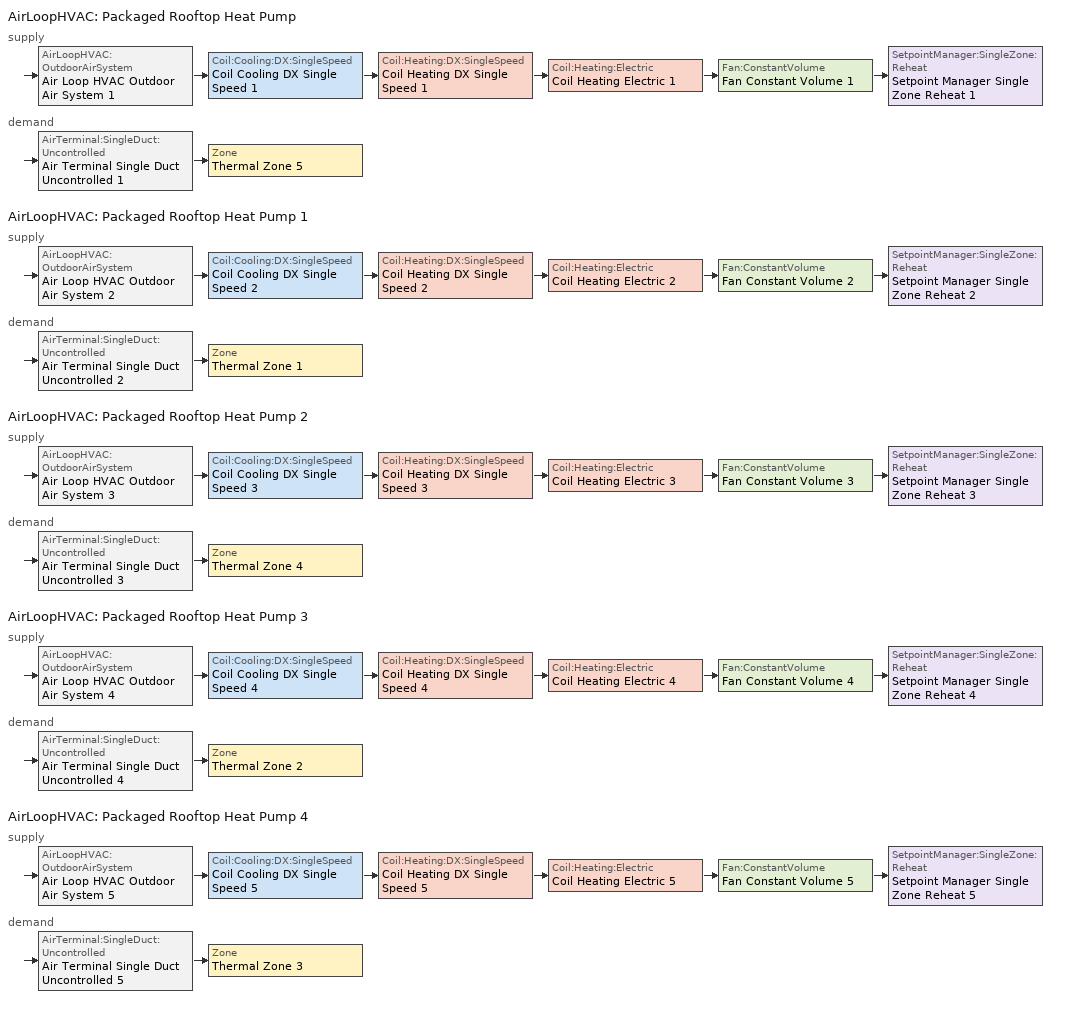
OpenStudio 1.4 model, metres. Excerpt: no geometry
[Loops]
AirLoopHVAC 'Packaged Rooftop Heat Pump'
 supply: AirLoopHVAC:OutdoorAirSystem 'Air Loop HVAC Outdoor Air System 1' > Coil:Cooling:DX:SingleSpeed 'Coil Cooling DX Single Speed 1' > Coil:Heating:DX:SingleSpeed 'Coil Heating DX Single Speed 1' > Coil:Heating:Electric 'Coil Heating Electric 1' > Fan:ConstantVolume 'Fan Constant Volume 1' > SetpointManager:SingleZone:Reheat 'Setpoint Manager Single Zone Reheat 1'
 demand: AirTerminal:SingleDuct:Uncontrolled 'Air Terminal Single Duct Uncontrolled 1' > Zone 'Thermal Zone 5'
AirLoopHVAC 'Packaged Rooftop Heat Pump 1'
 supply: AirLoopHVAC:OutdoorAirSystem 'Air Loop HVAC Outdoor Air System 2' > Coil:Cooling:DX:SingleSpeed 'Coil Cooling DX Single Speed 2' > Coil:Heating:DX:SingleSpeed 'Coil Heating DX Single Speed 2' > Coil:Heating:Electric 'Coil Heating Electric 2' > Fan:ConstantVolume 'Fan Constant Volume 2' > SetpointManager:SingleZone:Reheat 'Setpoint Manager Single Zone Reheat 2'
 demand: AirTerminal:SingleDuct:Uncontrolled 'Air Terminal Single Duct Uncontrolled 2' > Zone 'Thermal Zone 1'
AirLoopHVAC 'Packaged Rooftop Heat Pump 2'
 supply: AirLoopHVAC:OutdoorAirSystem 'Air Loop HVAC Outdoor Air System 3' > Coil:Cooling:DX:SingleSpeed 'Coil Cooling DX Single Speed 3' > Coil:Heating:DX:SingleSpeed 'Coil Heating DX Single Speed 3' > Coil:Heating:Electric 'Coil Heating Electric 3' > Fan:ConstantVolume 'Fan Constant Volume 3' > SetpointManager:SingleZone:Reheat 'Setpoint Manager Single Zone Reheat 3'
 demand: AirTerminal:SingleDuct:Uncontrolled 'Air Terminal Single Duct Uncontrolled 3' > Zone 'Thermal Zone 4'
AirLoopHVAC 'Packaged Rooftop Heat Pump 3'
 supply: AirLoopHVAC:OutdoorAirSystem 'Air Loop HVAC Outdoor Air System 4' > Coil:Cooling:DX:SingleSpeed 'Coil Cooling DX Single Speed 4' > Coil:Heating:DX:SingleSpeed 'Coil Heating DX Single Speed 4' > Coil:Heating:Electric 'Coil Heating Electric 4' > Fan:ConstantVolume 'Fan Constant Volume 4' > SetpointManager:SingleZone:Reheat 'Setpoint Manager Single Zone Reheat 4'
 demand: AirTerminal:SingleDuct:Uncontrolled 'Air Terminal Single Duct Uncontrolled 4' > Zone 'Thermal Zone 2'
AirLoopHVAC 'Packaged Rooftop Heat Pump 4'
 supply: AirLoopHVAC:OutdoorAirSystem 'Air Loop HVAC Outdoor Air System 5' > Coil:Cooling:DX:SingleSpeed 'Coil Cooling DX Single Speed 5' > Coil:Heating:DX:SingleSpeed 'Coil Heating DX Single Speed 5' > Coil:Heating:Electric 'Coil Heating Electric 5' > Fan:ConstantVolume 'Fan Constant Volume 5' > SetpointManager:SingleZone:Reheat 'Setpoint Manager Single Zone Reheat 5'
 demand: AirTerminal:SingleDuct:Uncontrolled 'Air Terminal Single Duct Uncontrolled 5' > Zone 'Thermal Zone 3'
[Sizing:Zone] Zone Cooling Design Supply Air Temperature {C}=14; Zone Heating Design Supply Air Temperature {C}=40; Zone Cooling Design Supply Air Humidity Ratio {kg-H2O/kg-air}=0.0085; Zone Heating Design Supply Air Humidity Ratio {kg-H2O/kg-air}=0.008; Cooling Design Air Flow Method=DesignDay; Heating Design Air Flow Method=DesignDay
Thermal Zone 1; Thermal Zone 2; Thermal Zone 3; Thermal Zone 4; Thermal Zone 5
[Zone equipment]
Thermal Zone 1: Air Terminal Single Duct Uncontrolled 2
Thermal Zone 2: Air Terminal Single Duct Uncontrolled 4
Thermal Zone 3: Air Terminal Single Duct Uncontrolled 5
Thermal Zone 4: Air Terminal Single Duct Uncontrolled 3
Thermal Zone 5: Air Terminal Single Duct Uncontrolled 1
[AirLoopHVAC] Design Supply Air Flow Rate {m3/s}=AutoSize
Packaged Rooftop Heat Pump; Packaged Rooftop Heat Pump 1; Packaged Rooftop Heat Pump 2; Packaged Rooftop Heat Pump 3; Packaged Rooftop Heat Pump 4
[Sizing:System] Type of Load to Size On=Sensible; Design Outdoor Air Flow Rate {m3/s}=Autosize; Minimum System Air Flow Ratio=1; Preheat Design Temperature {C}=7; Preheat Design Humidity Ratio {kg-H2O/kg-Air}=0.008; Precool Design Temperature {C}=12.8; Precool Design Humidity Ratio {kg-H2O/kg-Air}=0.008; Central Cooling Design Supply Air Temperature {C}=12.8; Central Heating Design Supply Air Temperature {C}=40; Sizing Option=NonCoincident; 100% Outdoor Air in Cooling=No; 100% Outdoor Air in Heating=No; Central Cooling Design Supply Air Humidity Ratio {kg-H2O/kg-Air}=0.0085; Central Heating Design Supply Air Humidity Ratio {kg-H2O/kg-Air}=0.008; Cooling Design Air Flow Method=DesignDay; Cooling Design Air Flow Rate {m3/s}=0; Heating Design Air Flow Method=DesignDay; Heating Design Air Flow Rate {m3/s}=0; System Outdoor Air Method=ZoneSum
Packaged Rooftop Heat Pump; Packaged Rooftop Heat Pump 1; Packaged Rooftop Heat Pump 2; Packaged Rooftop Heat Pump 3; Packaged Rooftop Heat Pump 4
[Fan:ConstantVolume] Availability Schedule=Always On Discrete; Pressure Rise {Pa}=500; Maximum Flow Rate {m3/s}=AutoSize
Fan Constant Volume 1; Fan Constant Volume 2; Fan Constant Volume 3; Fan Constant Volume 4; Fan Constant Volume 5
[Coil:Cooling:DX:SingleSpeed] Availability Schedule=Always On Discrete; Rated Total Cooling Capacity {W}=autosize; Rated Sensible Heat Ratio=autosize; Rated COP {W/W}=3; Rated Air Flow Rate {m3/s}=autosize; Rated Evaporator Fan Power Per Volume Flow Rate {W/(m3/s)}=773.3; Condenser Type=AirCooled; Evaporative Condenser Effectiveness=0; Evaporative Condenser Air Flow Rate {m3/s}=Autosize; Evaporative Condenser Pump Rated Power Consumption {W}=Autosize; Crankcase Heater Capacity {W}=0; Maximum Outdoor Dry-Bulb Temperature for Crankcase Heater Operation {C}=0; Basin Heater Capacity {W/K}=0; Basin Heater Setpoint Temperature {C}=10
Name | Total Cooling Capacity Function of Temperature Curve | Total Cooling Capacity Function of Flow Fraction Curve | Energy Input Ratio Function of Temperature Curve | Energy Input Ratio Function of Flow Fraction Curve | Part Load Fraction Correlation Curve
Coil Cooling DX Single Speed 1 | Curve Biquadratic 1 | Curve Quadratic 1 | Curve Biquadratic 2 | Curve Quadratic 2 | Curve Quadratic 3
Coil Cooling DX Single Speed 2 | Curve Biquadratic 3 | Curve Quadratic 6 | Curve Biquadratic 4 | Curve Quadratic 7 | Curve Quadratic 8
Coil Cooling DX Single Speed 3 | Curve Biquadratic 5 | Curve Quadratic 11 | Curve Biquadratic 6 | Curve Quadratic 12 | Curve Quadratic 13
Coil Cooling DX Single Speed 4 | Curve Biquadratic 7 | Curve Quadratic 16 | Curve Biquadratic 8 | Curve Quadratic 17 | Curve Quadratic 18
Coil Cooling DX Single Speed 5 | Curve Biquadratic 9 | Curve Quadratic 21 | Curve Biquadratic 10 | Curve Quadratic 22 | Curve Quadratic 23
[Coil:Heating:DX:SingleSpeed] Availability Schedule=Always On Discrete; Rated Total Heating Capacity {W}=Autosize; Rated COP {W/W}=5; Rated Air Flow Rate {m3/s}=Autosize; Defrost Strategy=Resistive; Defrost Control=Timed; Defrost Time Period Fraction=0.166667; Resistive Defrost Heater Capacity {W}=2000
Name | Total Heating Capacity Function of Temperature Curve | Total Heating Capacity Function of Flow Fraction Curve | Energy Input Ratio Function of Temperature Curve | Energy Input Ratio Function of Flow Fraction Curve | Part Load Fraction Correlation Curve
Coil Heating DX Single Speed 1 | Curve Cubic 1 | Curve Cubic 2 | Curve Cubic 3 | Curve Quadratic 4 | Curve Quadratic 5
Coil Heating DX Single Speed 2 | Curve Cubic 4 | Curve Cubic 5 | Curve Cubic 6 | Curve Quadratic 9 | Curve Quadratic 10
Coil Heating DX Single Speed 3 | Curve Cubic 7 | Curve Cubic 8 | Curve Cubic 9 | Curve Quadratic 14 | Curve Quadratic 15
Coil Heating DX Single Speed 4 | Curve Cubic 10 | Curve Cubic 11 | Curve Cubic 12 | Curve Quadratic 19 | Curve Quadratic 20
Coil Heating DX Single Speed 5 | Curve Cubic 13 | Curve Cubic 14 | Curve Cubic 15 | Curve Quadratic 24 | Curve Quadratic 25
[Coil:Heating:Electric] Availability Schedule=Always On Discrete
Coil Heating Electric 1; Coil Heating Electric 2; Coil Heating Electric 3; Coil Heating Electric 4; Coil Heating Electric 5
[Controller:OutdoorAir] Minimum Outdoor Air Flow Rate {m3/s}=Autosize; Maximum Outdoor Air Flow Rate {m3/s}=Autosize; Economizer Control Type=NoEconomizer; Economizer Control Action Type=ModulateFlow; Economizer Maximum Limit Dry-Bulb Temperature {C}=28; Economizer Maximum Limit Enthalpy {J/kg}=64000; Economizer Minimum Limit Dry-Bulb Temperature {C}=-100; Lockout Type=NoLockout; Minimum Limit Type=FixedMinimum; High Humidity Control=No; Heat Recovery Bypass Control Type=BypassWhenOAFlowGreaterThanMinimum
Name | Controller Mechanical Ventilation
Controller Outdoor Air 1 | Controller Mechanical Ventilation 1
Controller Outdoor Air 2 | Controller Mechanical Ventilation 2
Controller Outdoor Air 3 | Controller Mechanical Ventilation 3
Controller Outdoor Air 4 | Controller Mechanical Ventilation 4
Controller Outdoor Air 5 | Controller Mechanical Ventilation 5
[Controller:MechanicalVentilation] Availability Schedule=Always On Discrete; System Outdoor Air Method=ZoneSum
Controller Mechanical Ventilation 1; Controller Mechanical Ventilation 2; Controller Mechanical Ventilation 3; Controller Mechanical Ventilation 4; Controller Mechanical Ventilation 5
[AirLoopHVAC:OutdoorAirSystem]
Name | Controller
Air Loop HVAC Outdoor Air System 1 | Controller Outdoor Air 1
Air Loop HVAC Outdoor Air System 2 | Controller Outdoor Air 2
Air Loop HVAC Outdoor Air System 3 | Controller Outdoor Air 3
Air Loop HVAC Outdoor Air System 4 | Controller Outdoor Air 4
Air Loop HVAC Outdoor Air System 5 | Controller Outdoor Air 5
[SetpointManager:SingleZone:Reheat] Minimum Supply Air Temperature {C}=-99; Maximum Supply Air Temperature {C}=99
Name | Control Zone
Setpoint Manager Single Zone Reheat 1 | Thermal Zone 5
Setpoint Manager Single Zone Reheat 2 | Thermal Zone 1
Setpoint Manager Single Zone Reheat 3 | Thermal Zone 4
Setpoint Manager Single Zone Reheat 4 | Thermal Zone 2
Setpoint Manager Single Zone Reheat 5 | Thermal Zone 3
[AirTerminal:SingleDuct:Uncontrolled] Availability Schedule=Always On Discrete; Maximum Air Flow Rate {m3/s}=AutoSize
Air Terminal Single Duct Uncontrolled 1; Air Terminal Single Duct Uncontrolled 2; Air Terminal Single Duct Uncontrolled 3; Air Terminal Single Duct Uncontrolled 4; Air Terminal Single Duct Uncontrolled 5
[Schedule:Constant]
Always On Discrete: Value=1
[Curve:Biquadratic] Minimum Value of x {BasedOnField A2}=17; Maximum Value of x {BasedOnField A2}=22; Minimum Value of y {BasedOnField A3}=13; Maximum Value of y {BasedOnField A3}=46
Name | Coefficient1 Constant | Coefficient2 x | Coefficient3 x**2 | Coefficient4 y | Coefficient5 y**2 | Coefficient6 x*y
Curve Biquadratic 1; Curve Biquadratic 3; Curve Biquadratic 5; Curve Biquadratic 7; Curve Biquadratic 9 | 0.766956 | 0.0107756 | -4.14703e-05 | 0.00134961 | -0.000261144 | 0.000457488
Curve Biquadratic 2; Curve Biquadratic 4; Curve Biquadratic 6; Curve Biquadratic 8; Curve Biquadratic 10 | 0.297145 | 0.0430933 | -0.000748766 | 0.00597727 | 0.000482112 | -0.000956448
[Curve:Quadratic]
Name | Coefficient1 Constant | Coefficient2 x | Coefficient3 x**2 | Minimum Value of x {BasedOnField A2} | Maximum Value of x {BasedOnField A2}
Curve Quadratic 1; Curve Quadratic 6; Curve Quadratic 11; Curve Quadratic 16; Curve Quadratic 21 | 0.8 | 0.2 | 0 | 0.5 | 1.5
Curve Quadratic 2; Curve Quadratic 7; Curve Quadratic 12; Curve Quadratic 17; Curve Quadratic 22 | 1.156 | -0.1816 | 0.0256 | 0.5 | 1.5
Curve Quadratic 3; Curve Quadratic 5; Curve Quadratic 8; Curve Quadratic 10; Curve Quadratic 13; Curve Quadratic 15; Curve Quadratic 18; Curve Quadratic 20; Curve Quadratic 23; Curve Quadratic 25 | 0.75 | 0.25 | 0 | 0 | 1
Curve Quadratic 4; Curve Quadratic 9; Curve Quadratic 14; Curve Quadratic 19; Curve Quadratic 24 | 1.3824 | -0.4336 | 0.0512 | 0 | 1
[Curve:Cubic]
Name | Coefficient1 Constant | Coefficient2 x | Coefficient3 x**2 | Coefficient4 x**3 | Minimum Value of x {BasedOnField A2} | Maximum Value of x {BasedOnField A2}
Curve Cubic 1; Curve Cubic 4; Curve Cubic 7; Curve Cubic 10; Curve Cubic 13 | 0.758746 | 0.027626 | 0.000148716 | 3.4992e-06 | -20 | 20
Curve Cubic 2; Curve Cubic 5; Curve Cubic 8; Curve Cubic 11; Curve Cubic 14 | 0.84 | 0.16 | 0 | 0 | 0.5 | 1.5
Curve Cubic 3; Curve Cubic 6; Curve Cubic 9; Curve Cubic 12; Curve Cubic 15 | 1.19248 | -0.0300438 | 0.00103745 | -2.3328e-05 | -20 | 20
